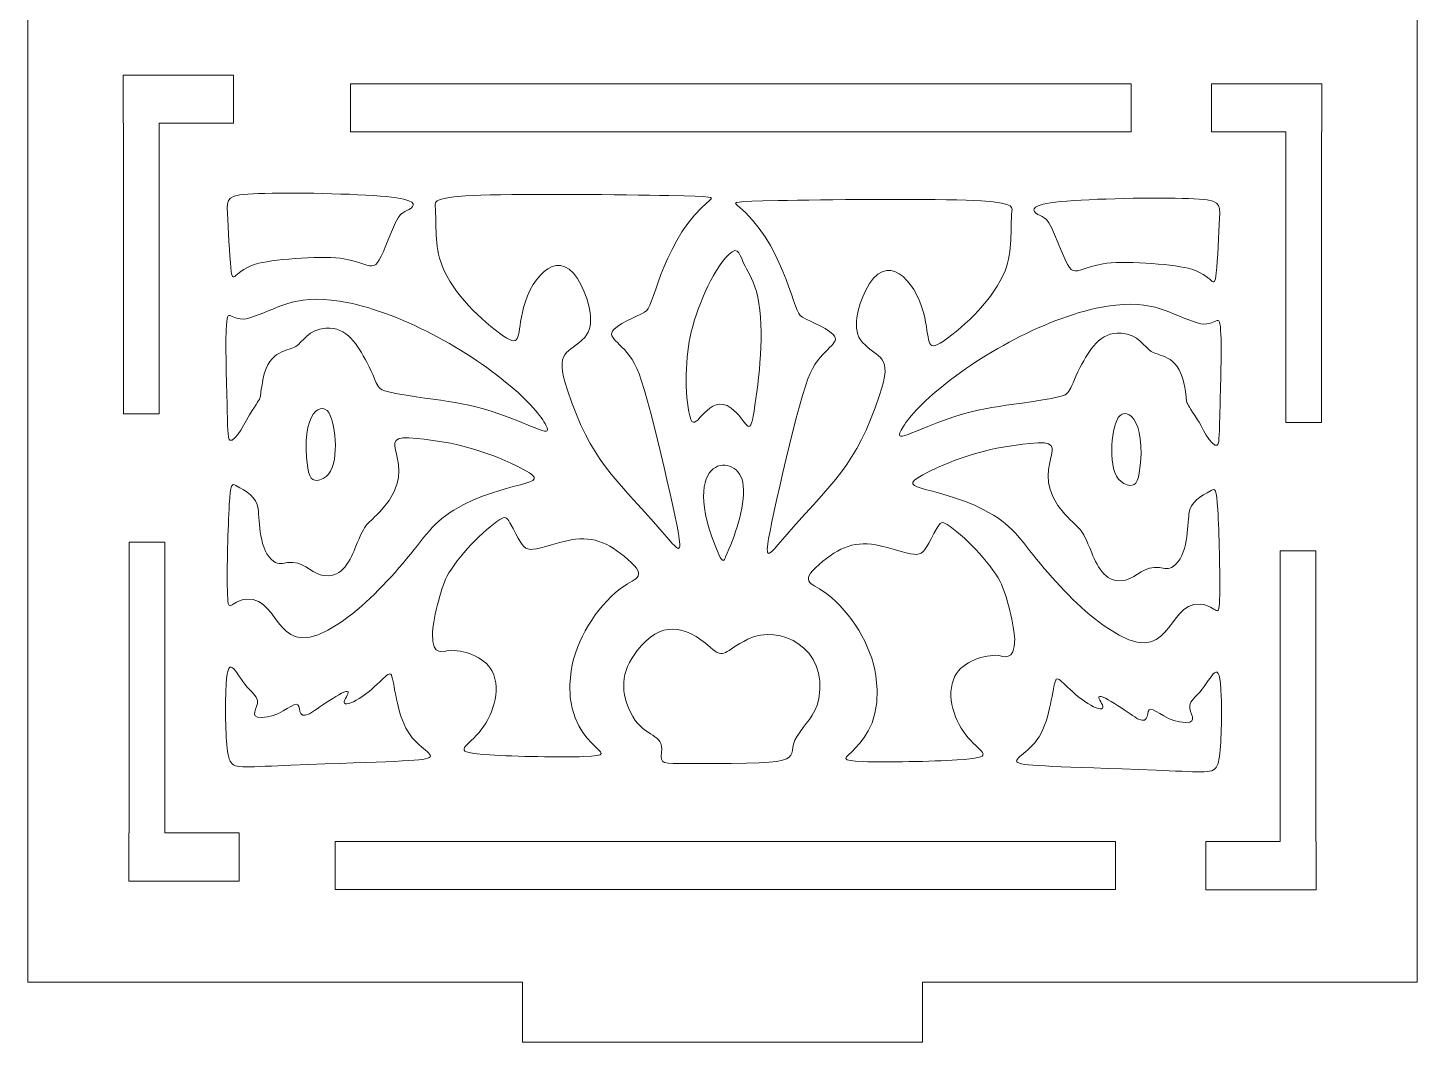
# Model space of a CAD drawing. Header units: millimetres. Extents: x -211 to 220, y -293 to 288.
# Drawn here: x -1.4 to 68.1, y -135.1 to -84.3 of the extents above; entities that cross this region are included whole.
import ezdxf

# ---------------------------------------------------------------- set-up
doc = ezdxf.new("R2010")
doc.units = ezdxf.units.MM
doc.header["$MEASUREMENT"] = 0
doc.layers.add('layer 1', color=7, linetype='Continuous')

msp = doc.modelspace()

# ---------------------------------------------------------------- linework, layer by layer
at = {"layer": 'layer 1', "color": 142, "lineweight": 9}
for points, knots in [([(43.3077, -132.0749), (43.3077, -132.0749), (43.3077, -135.0749), (43.3077, -135.0749), (43.3077, -135.0749), (43.3077, -135.0749), (23.3077, -135.0749), (23.3077, -135.0749), (23.3077, -135.0749), (23.3077, -135.0749), (23.3077, -132.0749), (23.3077, -132.0749), (23.3077, -132.0749), (23.3077, -132.0749), (-1.4491, -132.0749), (-1.4491, -132.0749), (-1.4491, -132.0749), (-1.4491, -132.0749), (-1.4491, -32.0749), (-1.4491, -32.0749), (-1.4491, -32.0749), (-1.4491, -32.0749), (23.3076, -32.0749), (23.3076, -32.0749), (23.3076, -32.0749), (23.3076, -32.0749), (23.3076, -29.0749), (23.3076, -29.0749), (23.3076, -29.0749), (23.3076, -29.0749), (43.3076, -29.0749), (43.3076, -29.0749), (43.3076, -29.0749), (43.3076, -29.0749), (43.3076, -32.0749), (43.3076, -32.0749), (43.3076, -32.0749), (43.3076, -32.0749), (68.0647, -32.0749), (68.0647, -32.0749), (68.0647, -32.0749), (68.0647, -32.0749), (68.0647, -132.0749), (68.0647, -132.0749), (68.0647, -132.0749), (68.0647, -132.0749), (43.3077, -132.0749), (43.3077, -132.0749)], [0, 0, 0, 0, 0.0769231, 0.0769231, 0.0769231, 0.0769231, 0.1538462, 0.1538462, 0.1538462, 0.1538462, 0.2307692, 0.2307692, 0.2307692, 0.2307692, 0.3076923, 0.3076923, 0.3076923, 0.3076923, 0.3846154, 0.3846154, 0.3846154, 0.3846154, 0.4615385, 0.4615385, 0.4615385, 0.4615385, 0.5384615, 0.5384615, 0.5384615, 0.5384615, 0.6153846, 0.6153846, 0.6153846, 0.6153846, 0.6923077, 0.6923077, 0.6923077, 0.6923077, 0.7692308, 0.7692308, 0.7692308, 0.7692308, 0.8461538, 0.8461538, 0.8461538, 0.8461538, 1, 1, 1, 1]), ([(3.3461, -103.6479), (3.3461, -103.6479), (5.119, -103.6479), (5.119, -103.6479), (5.119, -103.6479), (5.119, -103.6479), (5.119, -89.1067), (5.119, -89.1067), (5.119, -89.1067), (5.119, -89.1067), (8.8456, -89.1067), (8.8456, -89.1067), (8.8456, -89.1067), (8.8456, -89.1067), (8.8456, -86.6971), (8.8456, -86.6971), (8.8456, -86.6971), (8.8456, -86.6971), (3.323, -86.6971), (3.323, -86.6971), (3.323, -86.6971), (3.323, -86.6971), (3.323, -89.1067), (3.323, -89.1067), (3.323, -89.1067), (3.323, -89.1067), (3.3461, -89.1067), (3.3461, -89.1067), (3.3461, -89.1067), (3.3461, -89.1067), (3.3461, -103.6479), (3.3461, -103.6479)], [0, 0, 0, 0, 0.1111111, 0.1111111, 0.1111111, 0.1111111, 0.2222222, 0.2222222, 0.2222222, 0.2222222, 0.3333333, 0.3333333, 0.3333333, 0.3333333, 0.4444444, 0.4444444, 0.4444444, 0.4444444, 0.5555556, 0.5555556, 0.5555556, 0.5555556, 0.6666667, 0.6666667, 0.6666667, 0.6666667, 0.7777778, 0.7777778, 0.7777778, 0.7777778, 1, 1, 1, 1]), ([(14.7036, -89.5367), (14.7036, -89.5367), (14.7036, -87.1367), (14.7036, -87.1367), (14.7036, -87.1367), (14.7036, -87.1367), (53.7518, -87.1367), (53.7518, -87.1367), (53.7518, -87.1367), (53.7518, -87.1367), (53.7518, -89.5367), (53.7518, -89.5367), (53.7518, -89.5367), (53.7518, -89.5367), (14.7036, -89.5367), (14.7036, -89.5367)], [0, 0, 0, 0, 0.2, 0.2, 0.2, 0.2, 0.4, 0.4, 0.4, 0.4, 0.6, 0.6, 0.6, 0.6, 1, 1, 1, 1]), ([(63.2694, -104.0813), (63.2694, -104.0813), (63.2694, -89.5401), (63.2694, -89.5401), (63.2694, -89.5401), (63.2694, -89.5401), (63.2925, -89.5401), (63.2925, -89.5401), (63.2925, -89.5401), (63.2925, -89.5401), (63.2925, -87.1303), (63.2925, -87.1303), (63.2925, -87.1303), (63.2925, -87.1303), (57.7699, -87.1303), (57.7699, -87.1303), (57.7699, -87.1303), (57.7699, -87.1303), (57.7699, -89.5401), (57.7699, -89.5401), (57.7699, -89.5401), (57.7699, -89.5401), (61.4965, -89.5401), (61.4965, -89.5401), (61.4965, -89.5401), (61.4965, -89.5401), (61.4965, -104.0813), (61.4965, -104.0813), (61.4965, -104.0813), (61.4965, -104.0813), (63.2694, -104.0813), (63.2694, -104.0813)], [0, 0, 0, 0, 0.1111111, 0.1111111, 0.1111111, 0.1111111, 0.2222222, 0.2222222, 0.2222222, 0.2222222, 0.3333333, 0.3333333, 0.3333333, 0.3333333, 0.4444444, 0.4444444, 0.4444444, 0.4444444, 0.5555556, 0.5555556, 0.5555556, 0.5555556, 0.6666667, 0.6666667, 0.6666667, 0.6666667, 0.7777778, 0.7777778, 0.7777778, 0.7777778, 1, 1, 1, 1]), ([(16.4931, -92.7809), (14.9447, -92.6248), (11.7064, -92.5697), (10.095, -92.6248), (10.095, -92.6248), (8.4838, -92.68), (8.4996, -92.8452), (8.5389, -93.6078), (8.5389, -93.6078), (8.5782, -94.3703), (8.6411, -95.73), (8.7117, -96.3456), (8.7117, -96.3456), (8.8261, -97.3428), (8.8008, -96.434), (10.1109, -96.1158), (10.1109, -96.1158), (11.0201, -95.895), (13.4544, -95.7144), (14.363, -95.8861), (14.363, -95.8861), (16.1698, -96.2275), (15.7653, -96.9402), (16.7917, -94.4255), (16.7917, -94.4255), (17.2319, -93.3471), (17.4152, -93.6192), (17.7427, -93.3321), (17.7427, -93.3321), (17.8999, -93.1944), (18.0415, -92.9371), (16.4931, -92.7809)], [0, 0, 0, 0, 0.1111111, 0.1111111, 0.1111111, 0.1111111, 0.2222222, 0.2222222, 0.2222222, 0.2222222, 0.3333333, 0.3333333, 0.3333333, 0.3333333, 0.4444444, 0.4444444, 0.4444444, 0.4444444, 0.5555556, 0.5555556, 0.5555556, 0.5555556, 0.6666667, 0.6666667, 0.6666667, 0.6666667, 0.7777778, 0.7777778, 0.7777778, 0.7777778, 1, 1, 1, 1]), ([(21.2246, -92.7077), (23.5748, -92.625), (28.3066, -92.6801), (30.6253, -92.7261), (30.6253, -92.7261), (32.9438, -92.772), (32.8497, -92.8088), (32.6688, -92.9558), (32.6688, -92.9558), (30.4156, -94.7883), (29.8953, -98.1351), (29.5248, -98.477), (29.5248, -98.477), (29.2864, -98.6969), (28.2979, -98.9927), (27.8742, -99.4233), (27.8742, -99.4233), (27.4171, -99.8878), (28.4159, -100.0611), (29.0297, -101.371), (29.0297, -101.371), (29.5447, -102.4701), (30.9969, -108.7947), (31.144, -109.8964), (31.144, -109.8964), (31.2618, -110.7783), (30.9475, -110.3006), (30.295, -109.5472), (30.295, -109.5472), (27.8558, -106.7307), (26.7531, -106.0502), (25.5478, -102.455), (25.5478, -102.455), (24.8578, -100.3967), (25.6141, -100.6771), (26.4124, -99.8183), (26.4124, -99.8183), (26.9783, -99.2095), (26.6329, -98.0133), (26.2551, -97.2369), (26.2551, -97.2369), (25.2242, -95.1182), (23.7787, -96.7201), (23.3549, -98.3301), (23.3549, -98.3301), (22.9954, -99.6958), (23.2939, -100.3983), (22.3566, -99.754), (22.3566, -99.754), (21.2637, -99.0027), (19.8118, -97.6074), (19.2755, -96.2354), (19.2755, -96.2354), (18.8809, -95.226), (19.0159, -94.1647), (18.9297, -93.2589), (18.9297, -93.2589), (18.906, -93.0108), (18.8746, -92.7904), (21.2246, -92.7077)], [0, 0, 0, 0, 0.0625, 0.0625, 0.0625, 0.0625, 0.125, 0.125, 0.125, 0.125, 0.1875, 0.1875, 0.1875, 0.1875, 0.25, 0.25, 0.25, 0.25, 0.3125, 0.3125, 0.3125, 0.3125, 0.375, 0.375, 0.375, 0.375, 0.4375, 0.4375, 0.4375, 0.4375, 0.5, 0.5, 0.5, 0.5, 0.5625, 0.5625, 0.5625, 0.5625, 0.625, 0.625, 0.625, 0.625, 0.6875, 0.6875, 0.6875, 0.6875, 0.75, 0.75, 0.75, 0.75, 0.8125, 0.8125, 0.8125, 0.8125, 0.875, 0.875, 0.875, 0.875, 1, 1, 1, 1]), ([(45.4931, -92.9578), (43.143, -92.8751), (38.4113, -92.9302), (36.0928, -92.9761), (36.0928, -92.9761), (33.774, -93.0221), (33.8681, -93.0588), (34.0491, -93.2059), (34.0491, -93.2059), (36.3015, -95.0373), (36.8233, -98.3862), (37.193, -98.7271), (37.193, -98.7271), (37.4317, -98.9472), (38.4194, -99.2423), (38.8436, -99.6734), (38.8436, -99.6734), (39.3008, -100.1381), (38.3017, -100.3112), (37.6882, -101.621), (37.6882, -101.621), (37.1731, -102.7206), (35.7213, -109.0443), (35.574, -110.1465), (35.574, -110.1465), (35.456, -111.0284), (35.7704, -110.5507), (36.4228, -109.7975), (36.4228, -109.7975), (38.8628, -106.9799), (39.964, -106.3014), (41.1701, -102.7051), (41.1701, -102.7051), (41.86, -100.6478), (41.1036, -100.9263), (40.3056, -100.0684), (40.3056, -100.0684), (39.7398, -99.4601), (40.0849, -98.2629), (40.4627, -97.487), (40.4627, -97.487), (41.4949, -95.3671), (42.94, -96.9725), (43.3631, -98.5802), (43.3631, -98.5802), (43.7221, -99.9445), (43.4236, -100.6488), (44.3613, -100.0041), (44.3613, -100.0041), (45.4542, -99.2527), (46.9061, -97.8576), (47.4425, -96.4855), (47.4425, -96.4855), (47.8368, -95.477), (47.7023, -94.416), (47.7884, -93.509), (47.7884, -93.509), (47.8119, -93.261), (47.8434, -93.0405), (45.4931, -92.9578)], [0, 0, 0, 0, 0.0625, 0.0625, 0.0625, 0.0625, 0.125, 0.125, 0.125, 0.125, 0.1875, 0.1875, 0.1875, 0.1875, 0.25, 0.25, 0.25, 0.25, 0.3125, 0.3125, 0.3125, 0.3125, 0.375, 0.375, 0.375, 0.375, 0.4375, 0.4375, 0.4375, 0.4375, 0.5, 0.5, 0.5, 0.5, 0.5625, 0.5625, 0.5625, 0.5625, 0.625, 0.625, 0.625, 0.625, 0.6875, 0.6875, 0.6875, 0.6875, 0.75, 0.75, 0.75, 0.75, 0.8125, 0.8125, 0.8125, 0.8125, 0.875, 0.875, 0.875, 0.875, 1, 1, 1, 1]), ([(50.2248, -93.031), (51.7733, -92.8749), (55.0115, -92.8198), (56.6227, -92.8749), (56.6227, -92.8749), (58.2342, -92.93), (58.2185, -93.0953), (58.1791, -93.8578), (58.1791, -93.8578), (58.1398, -94.6204), (58.0769, -95.9801), (58.0063, -96.5956), (58.0063, -96.5956), (57.8917, -97.5929), (57.9168, -96.684), (56.6072, -96.3659), (56.6072, -96.3659), (55.6979, -96.145), (53.2635, -95.9645), (52.3549, -96.1362), (52.3549, -96.1362), (50.5471, -96.4779), (50.953, -97.1897), (49.9262, -94.6755), (49.9262, -94.6755), (49.4856, -93.5967), (49.3035, -93.8699), (48.9753, -93.5823), (48.9753, -93.5823), (48.8178, -93.4445), (48.6765, -93.1873), (50.2248, -93.031)], [0, 0, 0, 0, 0.1111111, 0.1111111, 0.1111111, 0.1111111, 0.2222222, 0.2222222, 0.2222222, 0.2222222, 0.3333333, 0.3333333, 0.3333333, 0.3333333, 0.4444444, 0.4444444, 0.4444444, 0.4444444, 0.5555556, 0.5555556, 0.5555556, 0.5555556, 0.6666667, 0.6666667, 0.6666667, 0.6666667, 0.7777778, 0.7777778, 0.7777778, 0.7777778, 1, 1, 1, 1]), ([(33.6198, -95.6747), (32.78, -96.4831), (31.9684, -98.4714), (31.6863, -99.7903), (31.6863, -99.7903), (31.4351, -100.9645), (31.4081, -103.0688), (31.7256, -103.9245), (31.7256, -103.9245), (31.9873, -104.6298), (32.6172, -102.5241), (33.7378, -103.3549), (33.7378, -103.3549), (34.5437, -103.9524), (34.646, -104.9955), (34.8854, -103.511), (34.8854, -103.511), (35.1402, -101.9314), (35.4296, -99.4688), (35.0741, -97.806), (35.0741, -97.806), (34.909, -97.0343), (34.6103, -96.5934), (34.4374, -96.2627), (34.4374, -96.2627), (34.1665, -95.7446), (34.1405, -95.1735), (33.6198, -95.6747)], [0, 0, 0, 0, 0.125, 0.125, 0.125, 0.125, 0.25, 0.25, 0.25, 0.25, 0.375, 0.375, 0.375, 0.375, 0.5, 0.5, 0.5, 0.5, 0.625, 0.625, 0.625, 0.625, 0.75, 0.75, 0.75, 0.75, 1, 1, 1, 1]), ([(8.5309, -103.5021), (8.4996, -102.363), (8.4367, -100.3602), (8.4759, -99.4414), (8.4759, -99.4414), (8.5352, -98.0549), (8.6475, -99.1529), (9.6629, -98.8444), (9.6629, -98.8444), (10.9555, -98.4516), (11.8086, -97.6341), (14.1508, -98.0082), (14.1508, -98.0082), (17.0821, -98.4763), (20.6666, -100.4733), (22.8909, -102.4181), (22.8909, -102.4181), (23.9206, -103.3183), (24.4237, -104.0349), (24.5337, -104.338), (24.5337, -104.338), (24.6438, -104.6413), (24.361, -104.531), (23.7085, -104.2555), (23.7085, -104.2555), (20.5455, -102.9195), (19.9603, -103.1563), (16.949, -102.6201), (16.949, -102.6201), (15.8616, -102.4265), (16.2022, -102.388), (15.5105, -101.0676), (15.5105, -101.0676), (15.0587, -100.2053), (14.5227, -99.2784), (13.467, -99.3587), (13.467, -99.3587), (12.6097, -99.4239), (12.2881, -100.044), (11.9657, -100.2775), (11.9657, -100.2775), (11.6558, -100.5019), (10.6228, -100.4088), (10.3309, -101.8484), (10.3309, -101.8484), (10.0517, -103.2253), (10.4405, -102.4327), (9.6392, -103.6949), (9.6392, -103.6949), (9.5028, -103.9097), (8.9488, -105.0906), (8.6646, -104.9629), (8.6646, -104.9629), (8.5625, -104.9169), (8.5625, -104.6413), (8.5309, -103.5021)], [0, 0, 0, 0, 0.0666667, 0.0666667, 0.0666667, 0.0666667, 0.1333333, 0.1333333, 0.1333333, 0.1333333, 0.2, 0.2, 0.2, 0.2, 0.2666667, 0.2666667, 0.2666667, 0.2666667, 0.3333333, 0.3333333, 0.3333333, 0.3333333, 0.4, 0.4, 0.4, 0.4, 0.4666667, 0.4666667, 0.4666667, 0.4666667, 0.5333333, 0.5333333, 0.5333333, 0.5333333, 0.6, 0.6, 0.6, 0.6, 0.6666667, 0.6666667, 0.6666667, 0.6666667, 0.7333333, 0.7333333, 0.7333333, 0.7333333, 0.8, 0.8, 0.8, 0.8, 0.8666667, 0.8666667, 0.8666667, 0.8666667, 1, 1, 1, 1]), ([(58.1869, -103.7522), (58.2185, -102.613), (58.2813, -100.6102), (58.242, -99.6915), (58.242, -99.6915), (58.1827, -98.3049), (58.0705, -99.403), (57.0552, -99.0945), (57.0552, -99.0945), (55.7618, -98.7015), (54.9095, -97.8842), (52.5672, -98.2584), (52.5672, -98.2584), (49.635, -98.7269), (46.0519, -100.7227), (43.8268, -102.6682), (43.8268, -102.6682), (42.7971, -103.5685), (42.2942, -104.285), (42.1841, -104.5881), (42.1841, -104.5881), (42.0741, -104.8913), (42.357, -104.7812), (43.0093, -104.5055), (43.0093, -104.5055), (46.1698, -103.17), (46.7604, -103.4059), (49.769, -102.8702), (49.769, -102.8702), (50.8558, -102.6767), (50.5159, -102.6381), (51.2074, -101.3177), (51.2074, -101.3177), (51.6589, -100.4556), (52.1957, -99.5283), (53.2511, -99.6088), (53.2511, -99.6088), (54.1089, -99.6743), (54.4298, -100.2944), (54.7522, -100.5275), (54.7522, -100.5275), (55.0626, -100.752), (56.0957, -100.6596), (56.3871, -102.0984), (56.3871, -102.0984), (56.6658, -103.4744), (56.2776, -102.6829), (57.0788, -103.945), (57.0788, -103.945), (57.2148, -104.1593), (57.7693, -105.3406), (58.0532, -105.213), (58.0532, -105.213), (58.1556, -105.167), (58.1556, -104.8913), (58.1869, -103.7522)], [0, 0, 0, 0, 0.0666667, 0.0666667, 0.0666667, 0.0666667, 0.1333333, 0.1333333, 0.1333333, 0.1333333, 0.2, 0.2, 0.2, 0.2, 0.2666667, 0.2666667, 0.2666667, 0.2666667, 0.3333333, 0.3333333, 0.3333333, 0.3333333, 0.4, 0.4, 0.4, 0.4, 0.4666667, 0.4666667, 0.4666667, 0.4666667, 0.5333333, 0.5333333, 0.5333333, 0.5333333, 0.6, 0.6, 0.6, 0.6, 0.6666667, 0.6666667, 0.6666667, 0.6666667, 0.7333333, 0.7333333, 0.7333333, 0.7333333, 0.8, 0.8, 0.8, 0.8, 0.8666667, 0.8666667, 0.8666667, 0.8666667, 1, 1, 1, 1]), ([(12.5594, -106.3508), (12.1313, -103.545), (13.3423, -102.8701), (13.6874, -103.7278), (13.6874, -103.7278), (13.998, -104.4999), (14.1588, -106.497), (13.3277, -106.8744), (13.3277, -106.8744), (12.8716, -107.0815), (12.6582, -106.9982), (12.5594, -106.3508)], [0, 0, 0, 0, 0.25, 0.25, 0.25, 0.25, 0.5, 0.5, 0.5, 0.5, 1, 1, 1, 1]), ([(54.1586, -106.6008), (54.5867, -103.7959), (53.376, -103.1199), (53.0306, -103.9778), (53.0306, -103.9778), (52.7197, -104.7502), (52.5594, -106.7473), (53.3904, -107.1245), (53.3904, -107.1245), (53.8462, -107.3313), (54.0597, -107.2487), (54.1586, -106.6008)], [0, 0, 0, 0, 0.25, 0.25, 0.25, 0.25, 0.5, 0.5, 0.5, 0.5, 1, 1, 1, 1]), ([(8.6294, -108.2019), (8.5667, -109.2814), (8.5115, -111.4404), (8.5351, -112.4417), (8.5351, -112.4417), (8.5689, -113.8769), (8.65, -112.96), (9.5137, -112.9147), (9.5137, -112.9147), (11.2954, -112.8213), (10.8843, -116.3377), (14.1393, -114.1182), (14.1393, -114.1182), (15.3287, -113.3072), (16.505, -112.1115), (17.5033, -110.9029), (17.5033, -110.9029), (18.6029, -109.5717), (18.8706, -108.9455), (20.3683, -108.179), (20.3683, -108.179), (22.9258, -106.8701), (25.1848, -107.2923), (23.0367, -106.2634), (23.0367, -106.2634), (21.3599, -105.4603), (19.922, -105.066), (18.03, -104.8716), (18.03, -104.8716), (15.4724, -104.6088), (18.4093, -106.0529), (16.2849, -108.4085), (16.2849, -108.4085), (15.4568, -109.3267), (15.5199, -108.8982), (14.9331, -110.3517), (14.9331, -110.3517), (14.6256, -111.1133), (14.1821, -111.9229), (13.2472, -111.7067), (13.2472, -111.7067), (12.6275, -111.5634), (12.3315, -110.977), (11.5417, -111.0865), (11.5417, -111.0865), (11.3096, -111.1187), (11.0975, -111.2014), (10.8617, -111.0314), (10.8617, -111.0314), (10.0998, -110.4822), (10.1585, -109.031), (10.0716, -108.3902), (10.0716, -108.3902), (9.9923, -107.8059), (9.5003, -107.5189), (8.9594, -107.2281), (8.9594, -107.2281), (8.763, -107.1224), (8.6923, -107.1224), (8.6294, -108.2019)], [0, 0, 0, 0, 0.0625, 0.0625, 0.0625, 0.0625, 0.125, 0.125, 0.125, 0.125, 0.1875, 0.1875, 0.1875, 0.1875, 0.25, 0.25, 0.25, 0.25, 0.3125, 0.3125, 0.3125, 0.3125, 0.375, 0.375, 0.375, 0.375, 0.4375, 0.4375, 0.4375, 0.4375, 0.5, 0.5, 0.5, 0.5, 0.5625, 0.5625, 0.5625, 0.5625, 0.625, 0.625, 0.625, 0.625, 0.6875, 0.6875, 0.6875, 0.6875, 0.75, 0.75, 0.75, 0.75, 0.8125, 0.8125, 0.8125, 0.8125, 0.875, 0.875, 0.875, 0.875, 1, 1, 1, 1]), ([(58.0885, -108.4519), (58.1515, -109.5314), (58.2064, -111.6904), (58.1828, -112.6918), (58.1828, -112.6918), (58.149, -114.1272), (58.0681, -113.2099), (57.2043, -113.1648), (57.2043, -113.1648), (55.4222, -113.0718), (55.8335, -116.5878), (52.5785, -114.3682), (52.5785, -114.3682), (51.3884, -113.5566), (50.2139, -112.3622), (49.2147, -111.1529), (49.2147, -111.1529), (48.114, -109.8208), (47.8491, -109.1967), (46.3495, -108.429), (46.3495, -108.429), (43.7935, -107.1204), (41.5325, -107.5425), (43.6811, -106.5135), (43.6811, -106.5135), (45.3577, -105.7105), (46.7965, -105.3161), (48.6879, -105.1217), (48.6879, -105.1217), (51.2459, -104.8588), (48.3084, -106.303), (50.4329, -108.6586), (50.4329, -108.6586), (51.26, -109.5757), (51.1984, -109.1484), (51.7847, -110.6017), (51.7847, -110.6017), (52.092, -111.3635), (52.536, -112.1728), (53.4707, -111.9568), (53.4707, -111.9568), (54.0906, -111.8136), (54.3859, -111.227), (55.1764, -111.3366), (55.1764, -111.3366), (55.4083, -111.3688), (55.6203, -111.4515), (55.8563, -111.2814), (55.8563, -111.2814), (56.618, -110.7325), (56.5594, -109.2807), (56.6463, -108.6404), (56.6463, -108.6404), (56.7256, -108.0561), (57.218, -107.7688), (57.7584, -107.4782), (57.7584, -107.4782), (57.9549, -107.3724), (58.0257, -107.3724), (58.0885, -108.4519)], [0, 0, 0, 0, 0.0625, 0.0625, 0.0625, 0.0625, 0.125, 0.125, 0.125, 0.125, 0.1875, 0.1875, 0.1875, 0.1875, 0.25, 0.25, 0.25, 0.25, 0.3125, 0.3125, 0.3125, 0.3125, 0.375, 0.375, 0.375, 0.375, 0.4375, 0.4375, 0.4375, 0.4375, 0.5, 0.5, 0.5, 0.5, 0.5625, 0.5625, 0.5625, 0.5625, 0.625, 0.625, 0.625, 0.625, 0.6875, 0.6875, 0.6875, 0.6875, 0.75, 0.75, 0.75, 0.75, 0.8125, 0.8125, 0.8125, 0.8125, 0.875, 0.875, 0.875, 0.875, 1, 1, 1, 1]), ([(33.1306, -110.6816), (30.9043, -105.6848), (34.1836, -105.4117), (34.3489, -107.2435), (34.3489, -107.2435), (34.4484, -108.3458), (33.9013, -109.8201), (33.4648, -110.8033), (33.4648, -110.8033), (33.3841, -110.9848), (33.3292, -111.1272), (33.1306, -110.6816)], [0, 0, 0, 0, 0.25, 0.25, 0.25, 0.25, 0.5, 0.5, 0.5, 0.5, 1, 1, 1, 1]), ([(21.6689, -120.7053), (22.9107, -120.7834), (25.2689, -120.8294), (26.3653, -120.788), (26.3653, -120.788), (28.8528, -120.6941), (25.1319, -120.4981), (25.7364, -116.4976), (25.7364, -116.4976), (25.973, -114.9314), (26.9744, -113.3618), (28.1848, -112.4003), (28.1848, -112.4003), (28.846, -111.8751), (29.6752, -111.882), (28.574, -110.9258), (28.574, -110.9258), (27.57, -110.054), (26.7263, -109.6988), (25.5202, -109.998), (25.5202, -109.998), (23.1577, -110.5841), (23.6431, -110.7987), (22.6672, -109.0884), (22.6672, -109.0884), (22.51, -108.8129), (22.4393, -108.7669), (22.172, -108.9322), (22.172, -108.9322), (21.3873, -109.4177), (20.0178, -110.827), (19.5152, -111.7847), (19.5152, -111.7847), (19.2023, -112.3809), (18.7923, -114.1141), (18.7923, -114.6557), (18.7923, -114.6557), (18.7923, -115.8497), (19.3743, -115.4971), (19.6176, -115.4779), (19.6176, -115.4779), (20.2664, -115.4267), (21.4027, -115.7699), (21.779, -116.5161), (21.779, -116.5161), (22.2777, -117.5051), (21.7835, -118.8211), (21.1187, -119.5982), (21.1187, -119.5982), (20.4314, -120.4015), (19.6396, -120.5775), (21.6689, -120.7053)], [0, 0, 0, 0, 0.0714286, 0.0714286, 0.0714286, 0.0714286, 0.1428571, 0.1428571, 0.1428571, 0.1428571, 0.2142857, 0.2142857, 0.2142857, 0.2142857, 0.2857143, 0.2857143, 0.2857143, 0.2857143, 0.3571429, 0.3571429, 0.3571429, 0.3571429, 0.4285714, 0.4285714, 0.4285714, 0.4285714, 0.5, 0.5, 0.5, 0.5, 0.5714286, 0.5714286, 0.5714286, 0.5714286, 0.6428571, 0.6428571, 0.6428571, 0.6428571, 0.7142857, 0.7142857, 0.7142857, 0.7142857, 0.7857143, 0.7857143, 0.7857143, 0.7857143, 0.8571429, 0.8571429, 0.8571429, 0.8571429, 1, 1, 1, 1]), ([(45.049, -120.9554), (43.807, -121.0334), (41.449, -121.0795), (40.3526, -121.0381), (40.3526, -121.0381), (37.865, -120.9442), (41.5855, -120.7489), (40.9814, -116.7476), (40.9814, -116.7476), (40.745, -115.1816), (39.7432, -113.6117), (38.5331, -112.6503), (38.5331, -112.6503), (37.8729, -112.1258), (37.0423, -112.1322), (38.1439, -111.1758), (38.1439, -111.1758), (39.1478, -110.3042), (39.9913, -109.9489), (41.1975, -110.248), (41.1975, -110.248), (43.558, -110.8334), (43.0752, -111.0499), (44.0508, -109.3385), (44.0508, -109.3385), (44.2077, -109.0629), (44.2786, -109.017), (44.5457, -109.1824), (44.5457, -109.1824), (45.3315, -109.6686), (46.6999, -111.0764), (47.2026, -112.0348), (47.2026, -112.0348), (47.5156, -112.6316), (47.9257, -114.3637), (47.9257, -114.9057), (47.9257, -114.9057), (47.9257, -116.1001), (47.3435, -115.7471), (47.1005, -115.7279), (47.1005, -115.7279), (46.4521, -115.6766), (45.3155, -116.0198), (44.939, -116.7662), (44.939, -116.7662), (44.4401, -117.7551), (44.9345, -119.0714), (45.5992, -119.8483), (45.5992, -119.8483), (46.2863, -120.6515), (47.0787, -120.8279), (45.049, -120.9554)], [0, 0, 0, 0, 0.0714286, 0.0714286, 0.0714286, 0.0714286, 0.1428571, 0.1428571, 0.1428571, 0.1428571, 0.2142857, 0.2142857, 0.2142857, 0.2142857, 0.2857143, 0.2857143, 0.2857143, 0.2857143, 0.3571429, 0.3571429, 0.3571429, 0.3571429, 0.4285714, 0.4285714, 0.4285714, 0.4285714, 0.5, 0.5, 0.5, 0.5, 0.5714286, 0.5714286, 0.5714286, 0.5714286, 0.6428571, 0.6428571, 0.6428571, 0.6428571, 0.7142857, 0.7142857, 0.7142857, 0.7142857, 0.7857143, 0.7857143, 0.7857143, 0.7857143, 0.8571429, 0.8571429, 0.8571429, 0.8571429, 1, 1, 1, 1]), ([(3.629, -110.0685), (3.629, -110.0685), (3.629, -124.6097), (3.629, -124.6097), (3.629, -124.6097), (3.629, -124.6097), (3.6059, -124.6097), (3.6059, -124.6097), (3.6059, -124.6097), (3.6059, -124.6097), (3.6059, -127.0195), (3.6059, -127.0195), (3.6059, -127.0195), (3.6059, -127.0195), (9.1285, -127.0195), (9.1285, -127.0195), (9.1285, -127.0195), (9.1285, -127.0195), (9.1285, -124.6097), (9.1285, -124.6097), (9.1285, -124.6097), (9.1285, -124.6097), (5.4018, -124.6097), (5.4018, -124.6097), (5.4018, -124.6097), (5.4018, -124.6097), (5.4018, -110.0685), (5.4018, -110.0685), (5.4018, -110.0685), (5.4018, -110.0685), (3.629, -110.0685), (3.629, -110.0685)], [0, 0, 0, 0, 0.1111111, 0.1111111, 0.1111111, 0.1111111, 0.2222222, 0.2222222, 0.2222222, 0.2222222, 0.3333333, 0.3333333, 0.3333333, 0.3333333, 0.4444444, 0.4444444, 0.4444444, 0.4444444, 0.5555556, 0.5555556, 0.5555556, 0.5555556, 0.6666667, 0.6666667, 0.6666667, 0.6666667, 0.7777778, 0.7777778, 0.7777778, 0.7777778, 1, 1, 1, 1]), ([(62.9865, -110.5019), (62.9865, -110.5019), (61.2137, -110.5019), (61.2137, -110.5019), (61.2137, -110.5019), (61.2137, -110.5019), (61.2137, -125.0431), (61.2137, -125.0431), (61.2137, -125.0431), (61.2137, -125.0431), (57.487, -125.0431), (57.487, -125.0431), (57.487, -125.0431), (57.487, -125.0431), (57.487, -127.4527), (57.487, -127.4527), (57.487, -127.4527), (57.487, -127.4527), (63.0096, -127.4527), (63.0096, -127.4527), (63.0096, -127.4527), (63.0096, -127.4527), (63.0096, -125.0431), (63.0096, -125.0431), (63.0096, -125.0431), (63.0096, -125.0431), (62.9865, -125.0431), (62.9865, -125.0431), (62.9865, -125.0431), (62.9865, -125.0431), (62.9865, -110.5019), (62.9865, -110.5019)], [0, 0, 0, 0, 0.1111111, 0.1111111, 0.1111111, 0.1111111, 0.2222222, 0.2222222, 0.2222222, 0.2222222, 0.3333333, 0.3333333, 0.3333333, 0.3333333, 0.4444444, 0.4444444, 0.4444444, 0.4444444, 0.5555556, 0.5555556, 0.5555556, 0.5555556, 0.6666667, 0.6666667, 0.6666667, 0.6666667, 0.7777778, 0.7777778, 0.7777778, 0.7777778, 1, 1, 1, 1]), ([(31.6824, -121.1368), (38.1527, -121.1636), (36.3062, -120.9464), (37.0389, -119.7634), (37.0389, -119.7634), (37.419, -119.1497), (37.945, -118.7981), (38.1198, -117.8937), (38.1198, -117.8937), (38.6058, -115.3787), (36.1846, -114.1224), (34.5828, -114.9127), (34.5828, -114.9127), (33.3547, -115.5187), (33.435, -115.9698), (32.7041, -115.326), (32.7041, -115.326), (31.4002, -114.1774), (30.2116, -113.9863), (29.0455, -115.4776), (29.0455, -115.4776), (28.2057, -116.5517), (28.1507, -117.5868), (28.8253, -118.7849), (28.8253, -118.7849), (29.447, -119.8889), (30.3696, -119.5822), (30.2598, -120.5856), (30.2598, -120.5856), (30.1958, -121.1708), (30.2488, -121.1309), (31.6824, -121.1368)], [0, 0, 0, 0, 0.1111111, 0.1111111, 0.1111111, 0.1111111, 0.2222222, 0.2222222, 0.2222222, 0.2222222, 0.3333333, 0.3333333, 0.3333333, 0.3333333, 0.4444444, 0.4444444, 0.4444444, 0.4444444, 0.5555556, 0.5555556, 0.5555556, 0.5555556, 0.6666667, 0.6666667, 0.6666667, 0.6666667, 0.7777778, 0.7777778, 0.7777778, 0.7777778, 1, 1, 1, 1]), ([(8.4564, -117.5405), (8.425, -118.4317), (8.4405, -119.9566), (8.5742, -120.6824), (8.5742, -120.6824), (8.708, -121.4082), (8.9594, -121.3347), (10.7437, -121.2612), (10.7437, -121.2612), (21.4355, -120.8208), (18.6109, -121.2362), (17.574, -119.5523), (17.574, -119.5523), (16.9953, -118.6126), (16.899, -117.065), (16.7408, -116.7136), (16.7408, -116.7136), (16.6042, -116.4102), (16.098, -117.2903), (15.1295, -117.8895), (15.1295, -117.8895), (14.7286, -118.1376), (14.3985, -118.2111), (14.375, -118.0825), (14.375, -118.0825), (14.3513, -117.9538), (14.6343, -117.6232), (14.5793, -117.5497), (14.5793, -117.5497), (14.4349, -117.3568), (12.8702, -118.5304), (12.6457, -118.6429), (12.6457, -118.6429), (11.9614, -118.9859), (12.2689, -118.1494), (11.9855, -118.1652), (11.9855, -118.1652), (11.7008, -118.1811), (11.0908, -118.8358), (10.2406, -118.8358), (10.2406, -118.8358), (9.5469, -118.8358), (10.1023, -118.3678), (10.0363, -117.9814), (10.0363, -117.9814), (9.997, -117.7518), (9.7454, -117.5497), (9.533, -117.3107), (9.533, -117.3107), (8.9035, -116.602), (8.5335, -115.3598), (8.4564, -117.5405)], [0, 0, 0, 0, 0.0714286, 0.0714286, 0.0714286, 0.0714286, 0.1428571, 0.1428571, 0.1428571, 0.1428571, 0.2142857, 0.2142857, 0.2142857, 0.2142857, 0.2857143, 0.2857143, 0.2857143, 0.2857143, 0.3571429, 0.3571429, 0.3571429, 0.3571429, 0.4285714, 0.4285714, 0.4285714, 0.4285714, 0.5, 0.5, 0.5, 0.5, 0.5714286, 0.5714286, 0.5714286, 0.5714286, 0.6428571, 0.6428571, 0.6428571, 0.6428571, 0.7142857, 0.7142857, 0.7142857, 0.7142857, 0.7857143, 0.7857143, 0.7857143, 0.7857143, 0.8571429, 0.8571429, 0.8571429, 0.8571429, 1, 1, 1, 1]), ([(58.2617, -117.7905), (58.293, -118.6817), (58.2772, -120.2067), (58.1437, -120.9325), (58.1437, -120.9325), (58.01, -121.6583), (57.7586, -121.5848), (55.9743, -121.5113), (55.9743, -121.5113), (45.2827, -121.0706), (48.1068, -121.4865), (49.144, -119.8025), (49.144, -119.8025), (49.7224, -118.8634), (49.818, -117.3175), (49.9773, -116.9637), (49.9773, -116.9637), (50.1138, -116.6606), (50.6203, -117.5406), (51.5885, -118.1396), (51.5885, -118.1396), (51.9894, -118.3877), (52.3193, -118.4612), (52.3431, -118.3326), (52.3431, -118.3326), (52.3666, -118.2039), (52.0836, -117.8732), (52.1387, -117.7997), (52.1387, -117.7997), (52.2831, -117.6071), (53.8482, -118.7807), (54.0722, -118.8929), (54.0722, -118.8929), (54.7565, -119.2358), (54.4492, -118.3996), (54.7323, -118.4153), (54.7323, -118.4153), (55.0177, -118.4311), (55.6262, -119.0859), (56.4774, -119.0859), (56.4774, -119.0859), (57.1711, -119.0859), (56.6155, -118.6182), (56.6818, -118.2315), (56.6818, -118.2315), (56.7211, -118.0019), (56.9726, -117.7997), (57.1847, -117.5608), (57.1847, -117.5608), (57.8149, -116.8515), (58.1846, -115.6103), (58.2617, -117.7905)], [0, 0, 0, 0, 0.0714286, 0.0714286, 0.0714286, 0.0714286, 0.1428571, 0.1428571, 0.1428571, 0.1428571, 0.2142857, 0.2142857, 0.2142857, 0.2142857, 0.2857143, 0.2857143, 0.2857143, 0.2857143, 0.3571429, 0.3571429, 0.3571429, 0.3571429, 0.4285714, 0.4285714, 0.4285714, 0.4285714, 0.5, 0.5, 0.5, 0.5, 0.5714286, 0.5714286, 0.5714286, 0.5714286, 0.6428571, 0.6428571, 0.6428571, 0.6428571, 0.7142857, 0.7142857, 0.7142857, 0.7142857, 0.7857143, 0.7857143, 0.7857143, 0.7857143, 0.8571429, 0.8571429, 0.8571429, 0.8571429, 1, 1, 1, 1]), ([(13.926, -127.4307), (13.926, -127.4307), (13.926, -125.0307), (13.926, -125.0307), (13.926, -125.0307), (13.926, -125.0307), (52.9742, -125.0307), (52.9742, -125.0307), (52.9742, -125.0307), (52.9742, -125.0307), (52.9742, -127.4307), (52.9742, -127.4307), (52.9742, -127.4307), (52.9742, -127.4307), (13.926, -127.4307), (13.926, -127.4307)], [0, 0, 0, 0, 0.2, 0.2, 0.2, 0.2, 0.4, 0.4, 0.4, 0.4, 0.6, 0.6, 0.6, 0.6, 1, 1, 1, 1])]:
    msp.add_open_spline(points, degree=3, knots=knots, dxfattribs=at)

doc.saveas('drawing.dxf')
